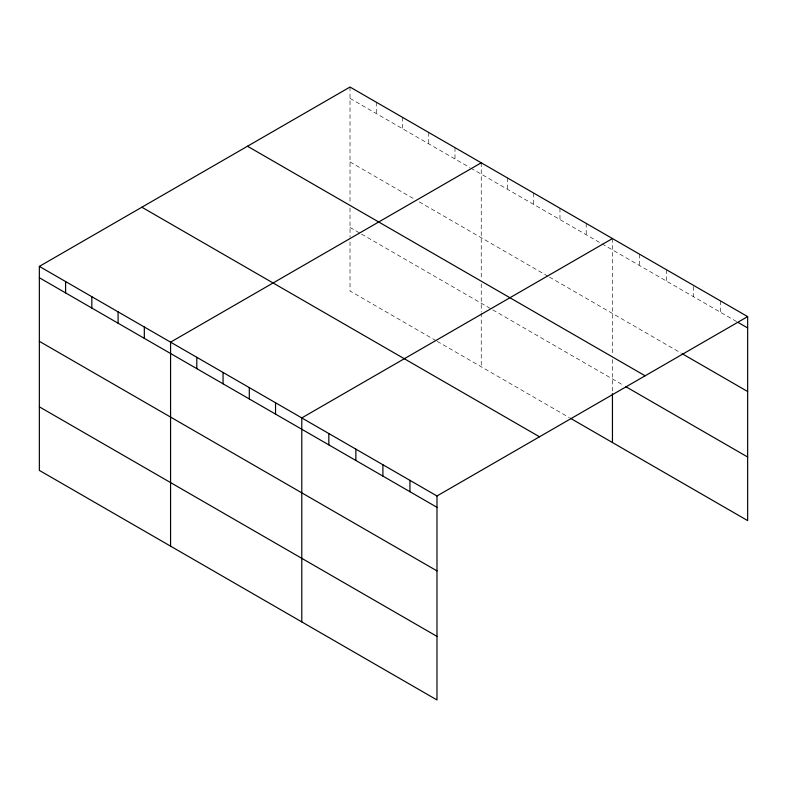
<?xml version="1.0" encoding="UTF-8"?>
<svg xmlns="http://www.w3.org/2000/svg" width="787" height="787" viewBox="0 0 787 787"><rect width="100%" height="100%" fill="white"/><g stroke="black" fill="none" stroke-linecap="round" stroke-linejoin="round"><path stroke-width="0.59" stroke-dasharray="3.94 2.95" d="M350.018 87.042L350.018 203.194M350.018 98.385L469.691 167.474M470.744 168.084L600.904 243.232M601.957 243.842L737.252 321.952M350.018 161.955L415.103 199.534M419.304 201.954L548.421 276.503M549.474 277.103L681.089 353.097M350.018 227.453L360.515 233.513M361.567 234.123L491.737 309.271M492.78 309.881L623.894 385.571M436.096 340.722L350.018 291.023L350.018 238.461M437.149 341.332L569.414 417.69M720.607 300.998L720.607 312.341M693.573 286.527L693.573 296.729M666.53 269.784L666.53 281.116M639.497 254.171L639.497 265.514M612.453 238.559L612.453 354.711M612.453 359.561L612.453 392.418M586.207 223.41L586.207 234.742M559.97 208.25L559.97 219.593M533.724 193.1L533.724 204.443M507.477 177.951L507.477 189.293M481.241 162.801L481.241 278.952M481.241 283.802L481.241 311.77M481.241 312.99L481.241 366.781M454.994 147.651L454.994 158.994M428.748 132.491L428.748 143.834M402.501 117.342L402.501 128.684M376.265 102.192L376.265 113.535M350.018 208.043L350.018 237.231"/><path stroke-width="1.18" d="M39.35 266.399L436.982 495.977L436.982 699.958L39.35 470.39L39.35 266.399L350.018 87.042L747.65 316.61L747.65 520.601L570.467 418.3M481.241 162.801L170.572 342.158L170.572 546.148M612.453 238.559L301.785 417.917L301.785 621.907M436.982 495.977L747.65 316.61M738.295 322.552L747.65 327.953M682.132 353.697L747.65 391.523M247.502 146.234L645.133 375.802M625.97 386.771L747.65 457.021M141.867 207.217L539.498 436.785M39.35 277.742L436.982 507.32M39.35 341.322L436.982 570.89M39.35 406.82L436.982 636.388M612.453 393.638L612.453 442.54M409.938 480.365L409.938 491.708M382.905 464.753L382.905 476.096M355.862 449.141L355.862 460.484M328.828 433.529L328.828 444.871M275.539 402.767L275.539 414.11M249.302 387.617L249.302 398.96M223.055 372.467L223.055 383.81M196.809 357.318L196.809 368.65M144.326 327.008L144.326 338.351M118.08 311.859L118.08 323.201M91.833 296.709L91.833 308.051M65.596 281.559L65.596 292.892"/></g></svg>
